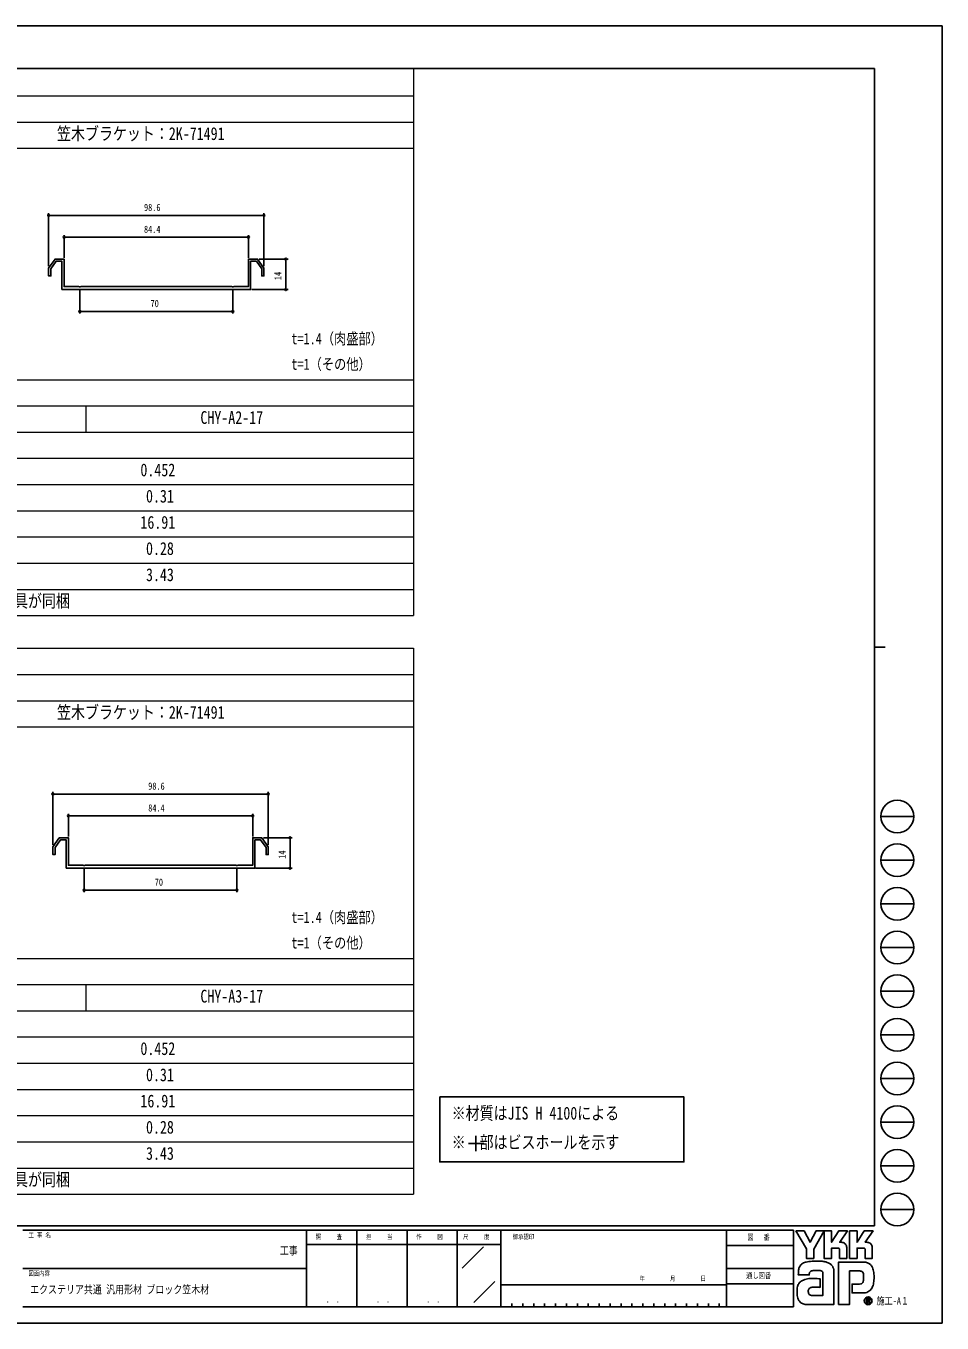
# Model space of a CAD drawing. Units: millimetres on the paper. Extents: x -420 to 420, y -297 to 297.
# Drawn here: x 1 to 420, y -297 to 297 of the extents above; entities that cross this region are included whole.
import ezdxf
from ezdxf.enums import TextEntityAlignment as Align

# ---------------------------------------------------------------- set-up
doc = ezdxf.new("R2010")
doc.units = ezdxf.units.MM
doc.layers.add('0-1_TABLE1', color=7, linetype='Continuous', lineweight=18)
for name, color, linetype in [('0-2_USER1', 3, 'Continuous'), ('0-3_YKK_11', 7, 'Continuous'), ('0-4_YKK_12', 2, 'Continuous'), ('0-5_YKK_D', 6, 'Continuous'), ('0-6_YKK_ZWAK', 7, 'Continuous')]:
    doc.layers.add(name, color=color, linetype=linetype)
doc.styles.add('ＭＳ ゴシック', font='')
doc.styles.get('ＭＳ ゴシック').set_extended_font_data('MS Gothic')

msp = doc.modelspace()

# ---------------------------------------------------------------- linework, layer by layer
at = {"layer": '0-1_TABLE1'}
for p, q in [((178.502, 277), (178.502, 27)), ((-390.498, 265), (178.502, 265)), ((-390.498, 253), (178.502, 253)), ((-390.498, 241), (178.502, 241)), ((-390.498, 135), (178.502, 135)), ((-390.498, 123), (178.502, 123)), ((28.502, 123), (28.502, 111)), ((-390.498, 111), (178.502, 111)), ((-390.498, 99), (178.502, 99)), ((-390.498, 87), (178.502, 87)), ((-298.831, 75), (178.502, 75)), ((-390.498, 63), (178.502, 63)), ((-298.831, 51), (178.502, 51)), ((-390.498, 39), (178.502, 39)), ((-390.498, 27), (178.502, 27)), ((-390.498, 12), (178.502, 12)), ((178.502, 12), (178.502, -238)), ((-390.498, 0), (178.502, 0)), ((-390.498, -12), (178.502, -12)), ((-390.498, -24), (178.502, -24)), ((-390.498, -130), (178.502, -130)), ((-390.498, -142), (178.502, -142)), ((28.502, -142), (28.502, -154)), ((-390.498, -154), (178.502, -154)), ((-390.498, -166), (178.502, -166)), ((-390.498, -178), (178.502, -178)), ((-298.831, -190), (178.502, -190)), ((-390.498, -202), (178.502, -202)), ((-298.831, -214), (178.502, -214)), ((-390.498, -226), (178.502, -226)), ((-390.498, -238), (178.502, -238))]:
    msp.add_line(p, q, dxfattribs=at)
at = {"layer": '0-3_YKK_11'}
for points in [[(17.502, 176.261), (103.902, 176.261), (103.902, 189.261), (106.54, 189.261), (109.002, 185.745), (109.002, 182.561), (110.002, 182.561), (110.002, 186.061), (107.061, 190.261), (102.902, 190.261), (102.902, 177.661), (96.16, 177.661), (95.977, 177.541), (95.427, 177.541), (95.244, 177.661), (60.702, 177.661), (26.16, 177.661), (25.977, 177.541), (25.427, 177.541), (25.244, 177.661), (18.502, 177.661), (18.502, 190.261), (14.343, 190.261), (11.402, 186.061), (11.402, 182.561), (12.402, 182.561), (12.402, 185.745), (14.863, 189.261), (17.502, 189.261)], [(19.438, -88.739), (105.838, -88.739), (105.838, -75.739), (108.476, -75.739), (110.938, -79.255), (110.938, -82.439), (111.938, -82.439), (111.938, -78.939), (108.997, -74.739), (104.838, -74.739), (104.838, -87.339), (98.096, -87.339), (97.913, -87.459), (97.363, -87.459), (97.18, -87.339), (62.638, -87.339), (28.096, -87.339), (27.913, -87.459), (27.363, -87.459), (27.18, -87.339), (20.438, -87.339), (20.438, -74.739), (16.279, -74.739), (13.338, -78.939), (13.338, -82.439), (14.338, -82.439), (14.338, -79.255), (16.799, -75.739), (19.438, -75.739)]]:
    msp.add_lwpolyline(points, close=True, dxfattribs=at)
at = {"layer": '0-4_YKK_12'}
for p, q in [((207.087, -211.243), (207.087, -218.243)), ((203.627, -214.743), (210.627, -214.743))]:
    msp.add_line(p, q, dxfattribs=at)
msp.add_lwpolyline([(190.502, -193.403), (302.316, -193.403), (302.316, -223.174), (190.502, -223.174)], close=True, dxfattribs=at)
at = {"layer": '0-5_YKK_D'}
for p, q in [((11.402, 186.966), (11.402, 211.261)), ((110.002, 210.261), (11.402, 210.261)), ((110.002, 186.966), (110.002, 211.261)), ((18.502, 190.761), (18.502, 201.261)), ((102.902, 200.261), (18.502, 200.261)), ((102.902, 190.761), (102.902, 201.261)), ((107.801, 190.261), (121.002, 190.261)), ((120.002, 190.261), (120.002, 176.261)), ((25.702, 176.361), (25.702, 165.261)), ((95.702, 176.361), (95.702, 165.261)), ((104.402, 176.261), (121.002, 176.261)), ((95.702, 166.261), (25.702, 166.261)), ((13.338, -78.034), (13.338, -53.739)), ((111.938, -54.739), (13.338, -54.739)), ((111.938, -78.034), (111.938, -53.739)), ((20.438, -74.239), (20.438, -63.739)), ((104.838, -64.739), (20.438, -64.739)), ((104.838, -74.239), (104.838, -63.739)), ((109.737, -74.739), (122.938, -74.739)), ((121.938, -74.739), (121.938, -88.739)), ((27.638, -88.639), (27.638, -99.739)), ((97.638, -88.639), (97.638, -99.739)), ((106.338, -88.739), (122.938, -88.739)), ((97.638, -98.739), (27.638, -98.739))]:
    msp.add_line(p, q, dxfattribs=at)
for centre in [(11.402, 210.261), (110.002, 210.261), (18.502, 200.261), (102.902, 200.261), (120.002, 190.261), (120.002, 176.261), (25.702, 166.261), (95.702, 166.261), (13.338, -54.739), (111.938, -54.739), (20.438, -64.739), (104.838, -64.739), (121.938, -74.739), (121.938, -88.739), (27.638, -98.739), (97.638, -98.739)]:
    msp.add_circle(centre, 0.425, dxfattribs=at)
at = {"layer": '0-6_YKK_ZWAK'}
for p, q in [((389.502, 277.5), (-390.498, 277.5)), ((389.502, 277.5), (389.502, -252.5)), ((389.502, 12.5), (394.502, 12.5)), ((392.502, -65), (407.502, -65)), ((392.502, -85), (407.502, -85)), ((392.502, -105), (407.502, -105)), ((392.502, -125), (407.502, -125)), ((392.502, -145), (407.502, -145)), ((392.502, -165), (407.502, -165)), ((392.502, -185), (407.502, -185)), ((392.502, -205), (407.502, -205)), ((392.502, -225), (407.502, -225)), ((392.502, -245), (407.502, -245)), ((389.502, -252.5), (-390.498, -252.5)), ((129.502, -254.5), (-0.498, -254.5)), ((152.502, -254.5), (152.502, -289.5)), ((175.502, -254.5), (175.502, -289.5)), ((198.502, -254.5), (198.502, -289.5)), ((218.502, -254.5), (198.502, -254.5)), ((321.752, -254.5), (218.502, -254.5)), ((218.502, -254.5), (218.502, -289.5)), ((321.752, -254.5), (321.752, -289.5)), ((352.502, -254.5), (321.752, -254.5)), ((352.502, -254.5), (352.502, -289.5)), ((198.502, -261), (129.502, -261)), ((198.502, -261), (218.502, -261)), ((200.71, -271.829), (210.504, -262.036)), ((321.752, -261.5), (352.502, -261.5)), ((-0.498, -272), (129.502, -272)), ((321.752, -272), (352.502, -272)), ((206.067, -287.599), (215.689, -277.977)), ((352.502, -279), (321.752, -279)), ((218.502, -279.5), (321.752, -279.5)), ((-0.498, -289.5), (129.502, -289.5)), ((129.502, -289.5), (198.502, -289.5)), ((198.502, -289.5), (218.502, -289.5)), ((218.502, -289.5), (321.752, -289.5)), ((223.502, -288), (223.502, -289.5)), ((228.502, -288), (228.502, -289.5)), ((233.502, -288), (233.502, -289.5)), ((238.502, -288), (238.502, -289.5)), ((243.502, -288), (243.502, -289.5)), ((248.502, -288), (248.502, -289.5)), ((253.502, -288), (253.502, -289.5)), ((258.502, -288), (258.502, -289.5)), ((263.502, -288), (263.502, -289.5)), ((268.502, -288), (268.502, -289.5)), ((273.502, -288), (273.502, -289.5)), ((278.502, -288), (278.502, -289.5)), ((283.502, -288), (283.502, -289.5)), ((288.502, -288), (288.502, -289.5)), ((293.502, -288), (293.502, -289.5)), ((298.502, -288), (298.502, -289.5)), ((303.502, -288), (303.502, -289.5)), ((308.502, -288), (308.502, -289.5)), ((313.502, -288), (313.502, -289.5)), ((318.502, -288), (318.502, -289.5)), ((321.752, -289.5), (352.502, -289.5)), ((386.667, -288.398), (386.667, -288.398)), ((387.916, -285.572), (387.916, -285.572))]:
    msp.add_line(p, q, dxfattribs=at)
for points in [[(-420.5, -297), (420.5, -297), (420.5, 297), (-420.5, 297)], [(353.602, -254.8), (357.283, -254.8), (360.047, -260.01), (362.804, -254.8), (366.488, -254.8), (361.767, -263.199), (361.767, -267.413), (358.41, -267.413), (358.41, -263.086)]]:
    msp.add_lwpolyline(points, close=True, dxfattribs=at)
for points in [[(198.502, -254.5), (129.502, -254.5), (129.502, -289.5)], [(373.055, -262.661), (369.877, -262.661), (369.877, -267.41), (366.491, -267.41), (366.491, -254.8), (369.877, -254.8), (369.877, -259.958), (373.207, -254.8), (377.184, -254.8), (373.616, -260.021), (373.742, -260.021), (373.882, -260.021), (374.025, -260.021), (374.163, -260.021), (374.287, -260.021), (374.386, -260.021), (374.452, -260.021), (374.477, -260.021)], [(384.751, -262.661), (381.577, -262.661), (381.577, -267.413), (378.19, -267.413), (378.19, -254.8), (381.577, -254.8), (381.577, -259.958), (384.903, -254.8), (388.88, -254.8), (385.312, -260.021), (385.44, -260.021), (385.58, -260.021), (385.724, -260.021), (385.861, -260.021), (385.984, -260.021), (386.083, -260.021), (386.149, -260.021), (386.173, -260.021)], [(375.451, -260.221), (375.855, -260.452), (376.197, -260.753), (376.473, -261.112), (376.676, -261.515), (376.801, -261.95), (376.844, -262.404), (376.844, -267.422), (373.541, -267.422), (373.541, -263.141)], [(387.148, -260.221), (387.554, -260.452), (387.897, -260.753), (388.174, -261.112), (388.378, -261.515), (388.505, -261.95), (388.548, -262.404), (388.548, -267.413), (385.237, -267.413), (385.237, -263.141)], [(360.48, -273.231), (360.247, -273.362), (360.066, -273.522), (359.929, -273.708), (359.829, -273.92), (359.761, -274.153), (359.716, -274.407), (359.689, -274.679), (359.673, -274.967), (354.674, -274.979), (354.689, -274.295), (354.717, -273.527)], [(370.771, -271.917), (370.913, -272.49), (370.993, -273.104), (371.018, -273.759), (371.018, -288.5), (358.955, -288.5)], [(362.395, -276.553), (363.341, -276.615), (364.084, -276.699), (364.571, -276.777), (364.745, -276.823), (364.745, -280.647), (364.192, -280.589), (363.586, -280.556), (362.965, -280.543), (362.369, -280.545), (361.837, -280.556), (361.408, -280.571), (361.123, -280.584), (361.019, -280.589), (360.586, -280.668), (360.213, -280.792), (359.9, -280.961), (359.647, -281.177), (359.453, -281.44), (359.318, -281.75), (359.244, -282.11), (359.229, -282.519), (359.276, -282.969), (359.372, -283.341), (359.509, -283.642), (359.683, -283.879), (359.886, -284.059), (360.113, -284.191), (360.359, -284.279), (360.616, -284.332), (365.926, -284.332), (365.926, -274.507), (365.928, -274.313), (365.918, -274.122), (365.893, -273.939), (365.85, -273.765), (365.786, -273.602), (365.699, -273.455), (365.584, -273.324), (365.439, -273.212)], [(365.439, -273.212), (365.127, -273.09), (364.629, -272.987), (363.994, -272.91), (363.271, -272.869), (362.508, -272.873), (361.756, -272.928)], [(382.887, -273.151), (378.119, -273.151), (378.119, -288.5), (373.123, -288.5), (373.123, -269.079), (384.735, -269.079)], [(387.871, -270.451), (388.197, -270.862), (388.441, -271.261), (388.612, -271.622)], [(387.456, -282.097), (386.995, -282.456), (386.514, -282.738), (386.018, -282.948), (385.51, -283.092), (384.993, -283.174), (384.472, -283.201), (379.336, -283.201), (379.336, -279.166), (382.232, -279.166), (382.766, -279.159), (383.236, -279.113), (383.639, -278.995)], [(384.583, -276.1), (384.576, -275.463), (384.546, -274.89), (384.474, -274.386), (384.344, -273.959)], [(387.461, -286.26), (387.458, -286.201), (387.451, -286.145), (387.439, -286.09), (387.422, -286.039), (387.4, -285.99), (387.374, -285.944), (387.343, -285.901), (387.308, -285.861), (387.262, -285.82), (387.21, -285.785), (387.154, -285.754), (387.093, -285.729), (387.028, -285.71), (386.958, -285.696), (386.885, -285.687), (386.808, -285.684), (386.05, -285.684), (386.05, -287.914), (386.279, -287.914), (386.279, -285.912), (386.808, -285.912), (386.862, -285.914), (386.914, -285.919), (386.962, -285.928), (387.006, -285.94), (387.047, -285.956), (387.084, -285.975), (387.117, -285.997), (387.147, -286.022)], [(387.236, -286.26), (387.222, -286.367), (387.184, -286.451), (387.126, -286.516), (387.055, -286.562), (386.974, -286.594), (386.89, -286.614), (386.808, -286.624), (386.733, -286.627), (386.534, -286.627), (386.635, -286.797), (387.289, -287.922), (387.551, -287.922), (386.92, -286.839), (386.979, -286.827), (387.036, -286.812), (387.089, -286.794), (387.14, -286.773), (387.187, -286.749), (387.231, -286.722), (387.271, -286.691), (387.308, -286.658)]]:
    msp.add_lwpolyline(points, dxfattribs=at)
for centre in [(400.002, -65), (400.002, -85), (400.002, -105), (400.002, -125), (400.002, -145), (400.002, -165), (400.002, -185), (400.002, -205), (400.002, -225), (400.002, -245)]:
    msp.add_circle(centre, 7.5, dxfattribs=at)
for centre, radius, start, end in [((374.482, -262.519), 2.498, 78.26798, 90.11215), ((374.517, -262.337), 2.312, 66.19963, 78.22058), ((386.178, -262.523), 2.502, 78.27851, 90.10826), ((386.212, -262.348), 2.323, 66.2483, 78.23226), ((373.072, -263.129), 0.469, 358.57817, 92.1683), ((384.771, -263.127), 0.467, 358.29941, 92.43455), ((363.78, -274.046), 9.079, 171.55622, 176.72493), ((360.704, -273.587), 5.968, 163.48385, 171.57982), ((359.161, -273.129), 4.358, 152.2125, 163.4865), ((358.494, -272.784), 3.607, 138.03852, 152.12015), ((358.493, -272.801), 3.618, 122.60463, 137.83438), ((358.972, -273.575), 4.528, 108.37421, 122.42809), ((359.729, -276.269), 7.325, 100.93159, 107.35499), ((362.205, -288.282), 19.59, 97.86054, 101.37938), ((363.368, -296.358), 27.749, 94.90201, 97.9576), ((361.799, -276.363), 3.398, 102.4979, 112.84632), ((363.447, -297.005), 28.4, 91.6169, 94.94971), ((362.457, -279.199), 6.31, 96.37207, 102.75341), ((363.337, -292.406), 23.8, 87.51794, 91.66439), ((363.646, -285.778), 17.165, 81.92631, 87.59083), ((364.559, -279.523), 10.844, 73.67137, 82.05943), ((365.913, -274.992), 6.115, 60.60528, 73.9085), ((366.467, -273.886), 4.88, 52.17347, 59.90542), ((366.963, -273.245), 4.069, 43.55042, 52.14561), ((367.236, -272.981), 3.69, 34.48659, 43.50182), ((367.238, -272.975), 3.685, 25.58915, 34.43128), ((366.91, -273.129), 4.047, 17.43089, 25.54591), ((382.914, -275.601), 2.45, 77.94572, 90.63794), ((383.127, -274.602), 1.429, 60.20991, 77.92418), ((384.545, -274.421), 5.346, 78.73198, 87.96551), ((384.702, -273.62), 4.529, 69.03034, 78.69541), ((384.848, -273.23), 4.113, 59.39484, 68.9885), ((384.916, -273.111), 3.976, 50.3012, 59.3616), ((384.891, -273.139), 4.013, 42.05209, 50.28551), ((382.909, -274.281), 6.292, 14.76267, 25.00486), ((379.05, -275.333), 10.292, 7.9139, 14.95041), ((358.493, -281.267), 4.255, 142.04688, 153.80771), ((358.347, -281.163), 4.076, 130.60221, 141.94427), ((358.588, -281.451), 4.452, 120.60724, 130.53081), ((359.062, -282.257), 5.387, 112.58838, 120.58162), ((359.699, -283.79), 7.047, 106.61303, 112.59024), ((360.702, -287.161), 10.564, 99.87193, 106.59825), ((361.264, -290.327), 13.78, 94.78469, 99.91711), ((361.538, -293.477), 16.941, 90.80099, 94.81812), ((361.58, -295.823), 19.287, 87.57779, 90.82714), ((383.172, -277.943), 1.151, 293.91672, 314.09376), ((383.265, -274.342), 1.135, 39.8078, 59.75378), ((383.015, -277.804), 1.36, 314.78099, 333.92928), ((383.071, -274.49), 1.379, 22.65544, 39.38165), ((382.005, -277.314), 2.483, 334.00676, 347.34989), ((379.25, -276.676), 5.311, 347.14308, 355.40008), ((373.22, -276.158), 11.363, 355.2339, 0.29193), ((376.915, -276.479), 12.442, 347.15166, 352.97565), ((375.196, -275.893), 14.187, 2.54376, 8.01251), ((373.617, -276.05), 15.768, 352.8937, 357.82206), ((372.986, -276.01), 16.399, 357.76419, 2.60674), ((363.813, -282.349), 9.729, 174.55588, 182.47272), ((369.25, -282.263), 15.165, 181.90948, 187.89042), ((360.898, -282.07), 6.801, 164.97537, 174.56739), ((362.869, -283.161), 8.722, 187.80471, 196.36971), ((359.246, -281.629), 5.09, 153.89178, 164.94341), ((386.67, -286.819), 1.764, 90.09157, 179.92363), ((386.67, -286.816), 1.761, 44.93442, 90.08536), ((384.123, -278.339), 5.024, 311.57033, 318.66243), ((383.541, -277.829), 5.797, 318.67367, 325.29112), ((385.036, -278.943), 3.935, 326.23251, 339.61931), ((381.341, -277.512), 7.897, 339.22498, 347.31457), ((359.5, -284.156), 5.209, 196.3102, 208.20993), ((358.034, -284.936), 3.547, 208.29777, 223.35561), ((357.703, -285.228), 3.107, 223.64205, 239.63663), ((357.977, -284.728), 3.676, 239.8785, 253.65355), ((358.48, -283.001), 5.475, 253.69102, 263.74909), ((358.906, -279.21), 9.29, 263.68487, 270.30455), ((386.659, -286.821), 1.753, 179.86065, 225.14399), ((386.659, -286.813), 1.569, 134.8007, 180.12175), ((386.653, -286.823), 1.562, 179.75513, 225.29722), ((386.668, -286.821), 1.759, 224.94536, 269.98445), ((386.664, -286.837), 1.56, 224.62822, 270.10973), ((386.664, -286.804), 1.566, 89.86602, 135.149), ((386.671, -286.816), 1.577, 45.03108, 90.11509), ((386.665, -286.814), 1.584, 270.09072, 359.90926), ((386.668, -286.812), 1.768, 269.98802, 314.93777), ((386.901, -286.25), 0.335, 358.3894, 42.86139), ((386.907, -286.276), 0.553, 316.37674, 1.6565), ((386.672, -286.817), 1.577, 0.00643, 45.07115), ((386.684, -286.81), 1.747, 359.78949, 45.13288), ((386.68, -286.824), 1.751, 314.92572, 0.23508)]:
    msp.add_arc(centre, radius, start, end, dxfattribs=at)

# ---------------------------------------------------------------- texts
at = {"layer": '0-1_TABLE1', "style": 'ＭＳ ゴシック', "width": 0.8}
for s, height, p in [('笠木ブラケット：2K-71491', 5.865, (15.229, 243)), ('t=1.4（肉盛部）', 5.132, (122.518, 149.684)), ('t=1（その他）', 5.132, (122.518, 138.017)), ('CHY-A2-17', 5.865, (80.889, 113)), ('0.452', 5.865, (53.415, 89)), ('0.31', 5.865, (55.975, 77)), ('16.91', 5.865, (53.415, 65)), ('0.28', 5.865, (55.975, 53)), ('3.43', 5.865, (55.975, 41)), ('笠木、笠木ブラケット、キャップ（2個）、取付金具が同梱', 5.865, (-148.471, 29)), ('笠木ブラケット：2K-71491', 5.865, (15.229, -22)), ('t=1.4（肉盛部）', 5.132, (122.518, -115.316)), ('t=1（その他）', 5.132, (122.518, -126.983)), ('CHY-A3-17', 5.865, (80.889, -152)), ('0.452', 5.865, (53.415, -176)), ('0.31', 5.865, (55.975, -188)), ('16.91', 5.865, (53.415, -200)), ('0.28', 5.865, (55.975, -212)), ('3.43', 5.865, (55.975, -224)), ('笠木、笠木ブラケット、キャップ（2個）、取付金具が同梱', 5.865, (-148.471, -236))]:
    msp.add_text(s, height=height, dxfattribs=at).set_placement(p, align=Align.BOTTOM_LEFT)
at = {"layer": '0-2_USER1', "style": 'ＭＳ ゴシック', "width": 0.8}
for s, height, p in [('※材質はJIS H 4100による', 5.865, (195.946, -205.558)), ('※  部はビスホールを示す', 5.865, (195.946, -218.891)), ('エクステリア共通 汎用形材 ブロック笠木材', 3.666, (2.906, -284.58))]:
    msp.add_text(s, height=height, dxfattribs=at).set_placement(p, align=Align.BOTTOM_LEFT)
at = {"layer": '0-5_YKK_D', "style": 'ＭＳ ゴシック', "width": 0.8}
for s, p in [('98.6', (55.062, 211.261)), ('84.4', (55.062, 201.261)), ('70', (58.062, 167.261)), ('98.6', (56.998, -53.739)), ('84.4', (56.998, -63.739)), ('70', (59.998, -97.739))]:
    msp.add_text(s, height=3.299, dxfattribs=at).set_placement(p, align=Align.BOTTOM_LEFT)
for p in [(119.002, 180.621), (120.938, -84.379)]:
    msp.add_text('14', height=3.299, rotation=90, dxfattribs=at).set_placement(p, align=Align.BOTTOM_LEFT)
at = {"layer": '0-6_YKK_ZWAK', "style": 'ＭＳ ゴシック', "width": 0.8}
for s, height, p in [('工 事 名', 2.199, (2.127, -258.5)), ('照     査', 2.199, (133.642, -259.25)), ('担     当', 2.199, (156.722, -259.25)), ('作     図', 2.199, (179.722, -259.25)), ('尺     度', 2.199, (201.142, -259.25)), ('御承認印', 2.199, (223.914, -259.25)), ('図\u3000 番', 2.566, (331.34, -259.75)), ('工事', 3.666, (117.233, -266.746)), ('図面内容', 2.199, (2.127, -276)), ('年        月        日', 2.199, (281.991, -278.321)), ('通し図番', 2.566, (330.78, -277.25)), ('施工-A１', 3.299, (390.502, -289.5)), ('． ．', 2.592, (138.5, -288.435)), ('． ．', 2.592, (161.5, -288.435)), ('． ．', 2.592, (184.5, -288.435))]:
    msp.add_text(s, height=height, dxfattribs=at).set_placement(p, align=Align.BOTTOM_LEFT)

doc.saveas('drawing.dxf')
